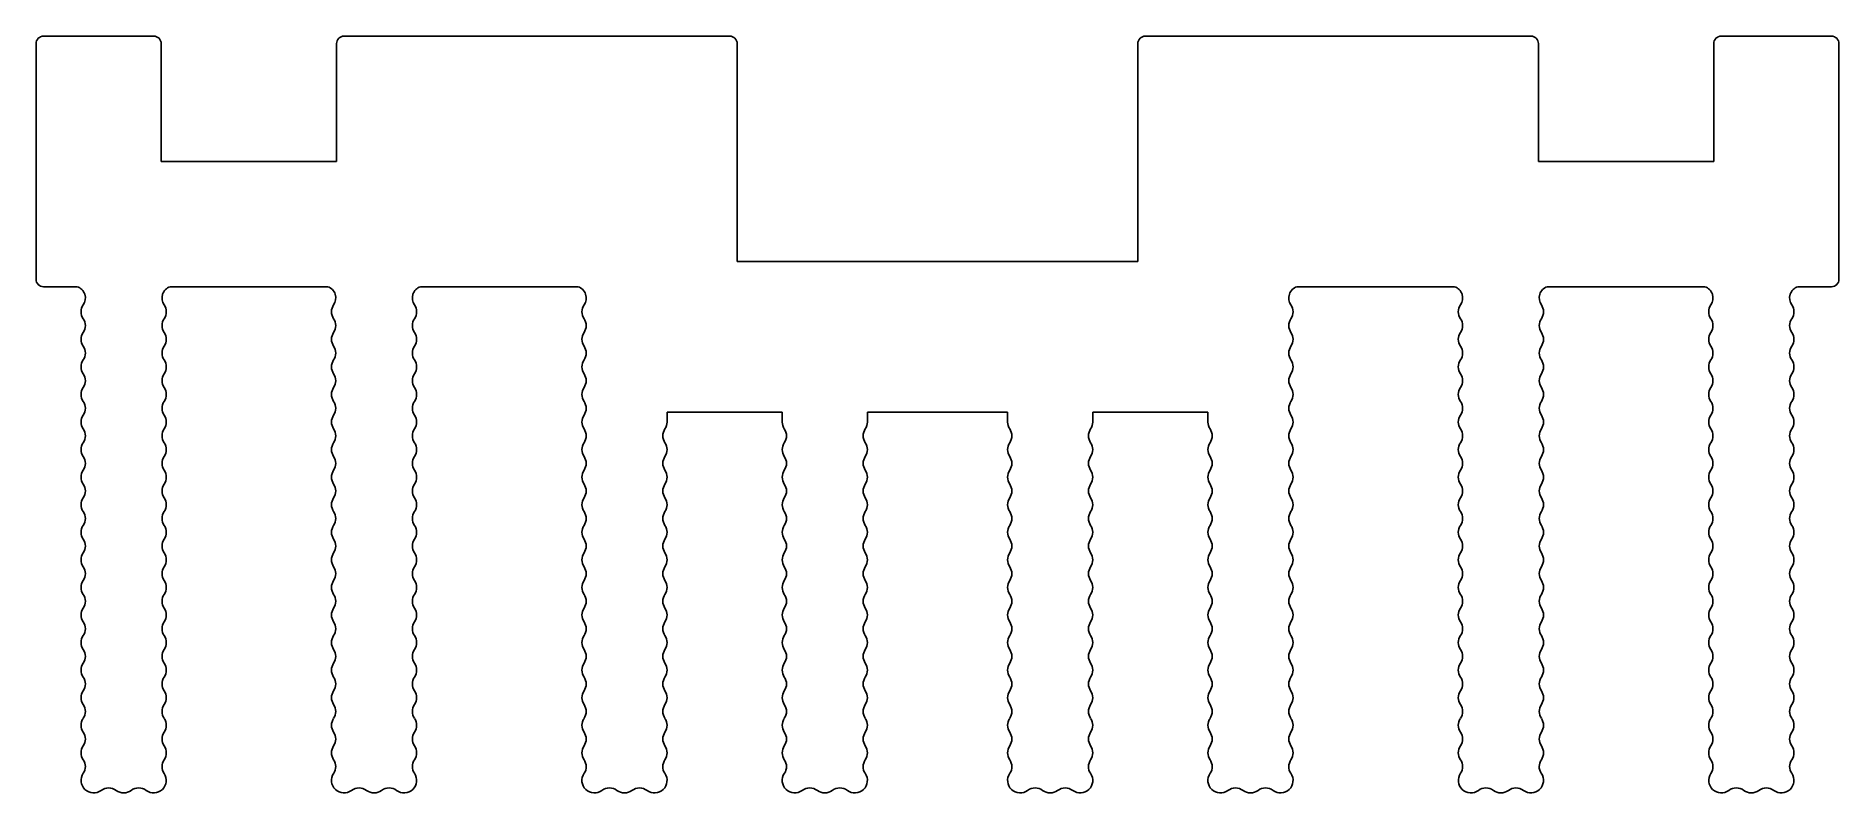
# Model space of a CAD drawing. Extents: x 2719.3 to 2791.3, y 1539.7 to 1569.9.
import ezdxf

# ---------------------------------------------------------------- set-up
doc = ezdxf.new("R2010")
doc.units = 0
doc.layers.get('0').update_dxf_attribs({"linetype": 'CONTINUOUS'})

msp = doc.modelspace()

# ---------------------------------------------------------------- linework, layer by layer
for p, q in [((2719.272, 1569.629), (2719.272, 1560.229)), ((2723.972, 1569.929), (2719.572, 1569.929)), ((2724.272, 1564.929), (2724.272, 1569.629)), ((2731.272, 1569.629), (2731.272, 1564.929)), ((2746.972, 1569.929), (2731.572, 1569.929)), ((2747.272, 1560.929), (2747.272, 1569.629)), ((2763.272, 1569.629), (2763.272, 1560.929)), ((2778.972, 1569.929), (2763.572, 1569.929)), ((2779.272, 1564.929), (2779.272, 1569.629)), ((2786.272, 1569.629), (2786.272, 1564.929)), ((2790.972, 1569.929), (2786.572, 1569.929)), ((2791.272, 1560.229), (2791.272, 1569.629)), ((2731.272, 1564.929), (2724.272, 1564.929)), ((2786.272, 1564.929), (2779.272, 1564.929)), ((2755.272, 1560.929), (2747.272, 1560.929)), ((2763.272, 1560.929), (2755.272, 1560.929)), ((2719.572, 1559.929), (2720.92, 1559.929)), ((2724.625, 1559.929), (2730.92, 1559.929)), ((2734.625, 1559.929), (2740.92, 1559.929)), ((2769.625, 1559.929), (2775.92, 1559.929)), ((2779.625, 1559.929), (2785.92, 1559.929)), ((2789.625, 1559.929), (2790.972, 1559.929)), ((2744.472, 1554.529), (2744.472, 1554.929)), ((2744.472, 1554.929), (2749.072, 1554.929)), ((2749.072, 1554.929), (2749.072, 1554.529)), ((2752.472, 1554.529), (2752.472, 1554.929)), ((2752.472, 1554.929), (2755.272, 1554.929)), ((2755.272, 1554.929), (2758.072, 1554.929)), ((2758.072, 1554.929), (2758.072, 1554.529)), ((2761.472, 1554.529), (2761.472, 1554.929)), ((2761.472, 1554.929), (2766.072, 1554.929)), ((2766.072, 1554.929), (2766.072, 1554.529))]:
    msp.add_line(p, q)
for centre, radius, start, end in [((2719.572, 1569.629), 0.3, 90, 180), ((2723.972, 1569.629), 0.3, 0, 90), ((2731.572, 1569.629), 0.3, 90, 180), ((2746.972, 1569.629), 0.3, 0, 90), ((2763.572, 1569.629), 0.3, 90, 180), ((2778.972, 1569.629), 0.3, 360, 90), ((2786.572, 1569.629), 0.3, 90, 180), ((2790.972, 1569.629), 0.3, 360, 90), ((2719.572, 1560.229), 0.3, 180, 270), ((2720.767, 1559.479), 0.475, 324.82149, 71.23558), ((2724.777, 1559.479), 0.475, 108.76442, 215.17851), ((2730.767, 1559.479), 0.475, 324.82149, 71.23558), ((2734.777, 1559.479), 0.475, 108.76442, 215.17851), ((2740.767, 1559.479), 0.475, 324.82149, 71.23558), ((2769.777, 1559.479), 0.475, 108.76442, 215.17851), ((2775.767, 1559.479), 0.475, 324.82149, 71.23558), ((2779.777, 1559.479), 0.475, 108.76442, 215.17851), ((2785.767, 1559.479), 0.475, 324.82149, 71.23558), ((2789.777, 1559.479), 0.475, 108.76442, 215.17851), ((2790.972, 1560.229), 0.3, 270, 0), ((2721.572, 1558.929), 0.5, 146.46953, 213.53047), ((2723.972, 1558.929), 0.5, 326.46953, 33.53047), ((2731.572, 1558.929), 0.5, 146.46953, 213.53047), ((2733.972, 1558.929), 0.5, 326.46953, 33.53047), ((2741.572, 1558.929), 0.5, 146.46953, 213.53047), ((2768.972, 1558.929), 0.5, 326.46953, 33.53047), ((2776.572, 1558.929), 0.5, 146.46953, 213.53047), ((2778.972, 1558.929), 0.5, 326.46953, 33.53047), ((2786.572, 1558.929), 0.5, 146.46953, 213.53047), ((2788.972, 1558.929), 0.5, 326.46953, 33.53047), ((2721.572, 1557.829), 0.5, 146.46953, 213.53047), ((2720.767, 1558.379), 0.475, 324.82149, 35.17851), ((2724.777, 1558.379), 0.475, 144.82149, 215.17851), ((2723.972, 1557.829), 0.5, 326.46953, 33.53047), ((2731.572, 1557.829), 0.5, 146.46953, 213.53047), ((2730.767, 1558.379), 0.475, 324.82149, 35.17851), ((2734.777, 1558.379), 0.475, 144.82149, 215.17851), ((2733.972, 1557.829), 0.5, 326.46953, 33.53047), ((2741.572, 1557.829), 0.5, 146.46953, 213.53047), ((2740.767, 1558.379), 0.475, 324.82149, 35.17851), ((2769.777, 1558.379), 0.475, 144.82149, 215.17851), ((2768.972, 1557.829), 0.5, 326.46953, 33.53047), ((2776.572, 1557.829), 0.5, 146.46953, 213.53047), ((2775.767, 1558.379), 0.475, 324.82149, 35.17851), ((2779.777, 1558.379), 0.475, 144.82149, 215.17851), ((2778.972, 1557.829), 0.5, 326.46953, 33.53047), ((2786.572, 1557.829), 0.5, 146.46953, 213.53047), ((2785.767, 1558.379), 0.475, 324.82149, 35.17851), ((2789.777, 1558.379), 0.475, 144.82149, 215.17851), ((2788.972, 1557.829), 0.5, 326.46953, 33.53047), ((2720.767, 1557.279), 0.475, 324.82149, 35.17851), ((2724.777, 1557.279), 0.475, 144.82149, 215.17851), ((2730.767, 1557.279), 0.475, 324.82149, 35.17851), ((2734.777, 1557.279), 0.475, 144.82149, 215.17851), ((2740.767, 1557.279), 0.475, 324.82149, 35.17851), ((2769.777, 1557.279), 0.475, 144.82149, 215.17851), ((2775.767, 1557.279), 0.475, 324.82149, 35.17851), ((2779.777, 1557.279), 0.475, 144.82149, 215.17851), ((2785.767, 1557.279), 0.475, 324.82149, 35.17851), ((2789.777, 1557.279), 0.475, 144.82149, 215.17851), ((2721.572, 1556.729), 0.5, 146.46953, 213.53047), ((2723.972, 1556.729), 0.5, 326.46953, 33.53047), ((2731.572, 1556.729), 0.5, 146.46953, 213.53047), ((2733.972, 1556.729), 0.5, 326.46953, 33.53047), ((2741.572, 1556.729), 0.5, 146.46953, 213.53047), ((2768.972, 1556.729), 0.5, 326.46953, 33.53047), ((2776.572, 1556.729), 0.5, 146.46953, 213.53047), ((2778.972, 1556.729), 0.5, 326.46953, 33.53047), ((2786.572, 1556.729), 0.5, 146.46953, 213.53047), ((2788.972, 1556.729), 0.5, 326.46953, 33.53047), ((2720.767, 1556.179), 0.475, 324.82149, 35.17851), ((2724.777, 1556.179), 0.475, 144.82149, 215.17851), ((2730.767, 1556.179), 0.475, 324.82149, 35.17851), ((2734.777, 1556.179), 0.475, 144.82149, 215.17851), ((2740.767, 1556.179), 0.475, 324.82149, 35.17851), ((2769.777, 1556.179), 0.475, 144.82149, 215.17851), ((2775.767, 1556.179), 0.475, 324.82149, 35.17851), ((2779.777, 1556.179), 0.475, 144.82149, 215.17851), ((2785.767, 1556.179), 0.475, 324.82149, 35.17851), ((2789.777, 1556.179), 0.475, 144.82149, 215.17851), ((2721.572, 1555.629), 0.5, 146.46953, 213.53047), ((2720.767, 1555.079), 0.475, 324.82149, 35.17851), ((2724.777, 1555.079), 0.475, 144.82149, 215.17851), ((2723.972, 1555.629), 0.5, 326.46953, 33.53047), ((2731.572, 1555.629), 0.5, 146.46953, 213.53047), ((2730.767, 1555.079), 0.475, 324.82149, 35.17851), ((2734.777, 1555.079), 0.475, 144.82149, 215.17851), ((2733.972, 1555.629), 0.5, 326.46953, 33.53047), ((2741.572, 1555.629), 0.5, 146.46953, 213.53047), ((2740.767, 1555.079), 0.475, 324.82149, 35.17851), ((2769.777, 1555.079), 0.475, 144.82149, 215.17851), ((2768.972, 1555.629), 0.5, 326.46953, 33.53047), ((2776.572, 1555.629), 0.5, 146.46953, 213.53047), ((2775.767, 1555.079), 0.475, 324.82149, 35.17851), ((2779.777, 1555.079), 0.475, 144.82149, 215.17851), ((2778.972, 1555.629), 0.5, 326.46953, 33.53047), ((2786.572, 1555.629), 0.5, 146.46953, 213.53047), ((2785.767, 1555.079), 0.475, 324.82149, 35.17851), ((2789.777, 1555.079), 0.475, 144.82149, 215.17851), ((2788.972, 1555.629), 0.5, 326.46953, 33.53047), ((2721.572, 1554.529), 0.5, 146.46953, 213.53047), ((2723.972, 1554.529), 0.5, 326.46953, 33.53047), ((2731.572, 1554.529), 0.5, 146.46953, 213.53047), ((2733.972, 1554.529), 0.5, 326.46953, 33.53047), ((2741.572, 1554.529), 0.5, 146.46953, 213.53047), ((2743.972, 1554.529), 0.5, 326.46953, 360), ((2749.572, 1554.529), 0.5, 180, 213.53047), ((2751.972, 1554.529), 0.5, 326.46953, 360), ((2758.572, 1554.529), 0.5, 180, 213.53047), ((2760.972, 1554.529), 0.5, 326.46953, 360), ((2766.572, 1554.529), 0.5, 180, 213.53047), ((2768.972, 1554.529), 0.5, 326.46953, 33.53047), ((2776.572, 1554.529), 0.5, 146.46953, 213.53047), ((2778.972, 1554.529), 0.5, 326.46953, 33.53047), ((2786.572, 1554.529), 0.5, 146.46953, 213.53047), ((2788.972, 1554.529), 0.5, 326.46953, 33.53047), ((2720.767, 1553.979), 0.475, 324.82149, 35.17851), ((2724.777, 1553.979), 0.475, 144.82149, 215.17851), ((2730.767, 1553.979), 0.475, 324.82149, 35.17851), ((2734.777, 1553.979), 0.475, 144.82149, 215.17851), ((2740.767, 1553.979), 0.475, 324.82149, 35.17851), ((2744.777, 1553.979), 0.475, 144.82149, 215.17851), ((2748.767, 1553.979), 0.475, 324.82149, 35.17851), ((2752.777, 1553.979), 0.475, 144.82149, 215.17851), ((2757.767, 1553.979), 0.475, 324.82149, 35.17851), ((2761.777, 1553.979), 0.475, 144.82149, 215.17851), ((2765.767, 1553.979), 0.475, 324.82149, 35.17851), ((2769.777, 1553.979), 0.475, 144.82149, 215.17851), ((2775.767, 1553.979), 0.475, 324.82149, 35.17851), ((2779.777, 1553.979), 0.475, 144.82149, 215.17851), ((2785.767, 1553.979), 0.475, 324.82149, 35.17851), ((2789.777, 1553.979), 0.475, 144.82149, 215.17851), ((2721.572, 1553.429), 0.5, 146.46953, 213.53047), ((2720.767, 1552.879), 0.475, 324.82149, 35.17851), ((2724.777, 1552.879), 0.475, 144.82149, 215.17851), ((2723.972, 1553.429), 0.5, 326.46953, 33.53047), ((2731.572, 1553.429), 0.5, 146.46953, 213.53047), ((2730.767, 1552.879), 0.475, 324.82149, 35.17851), ((2734.777, 1552.879), 0.475, 144.82149, 215.17851), ((2733.972, 1553.429), 0.5, 326.46953, 33.53047), ((2741.572, 1553.429), 0.5, 146.46953, 213.53047), ((2740.767, 1552.879), 0.475, 324.82149, 35.17851), ((2744.777, 1552.879), 0.475, 144.82149, 215.17851), ((2743.972, 1553.429), 0.5, 326.46953, 33.53047), ((2749.572, 1553.429), 0.5, 146.46953, 213.53047), ((2748.767, 1552.879), 0.475, 324.82149, 35.17851), ((2752.777, 1552.879), 0.475, 144.82149, 215.17851), ((2751.972, 1553.429), 0.5, 326.46953, 33.53047), ((2758.572, 1553.429), 0.5, 146.46953, 213.53047), ((2757.767, 1552.879), 0.475, 324.82149, 35.17851), ((2761.777, 1552.879), 0.475, 144.82149, 215.17851), ((2760.972, 1553.429), 0.5, 326.46953, 33.53047), ((2766.572, 1553.429), 0.5, 146.46953, 213.53047), ((2765.767, 1552.879), 0.475, 324.82149, 35.17851), ((2769.777, 1552.879), 0.475, 144.82149, 215.17851), ((2768.972, 1553.429), 0.5, 326.46953, 33.53047), ((2776.572, 1553.429), 0.5, 146.46953, 213.53047), ((2775.767, 1552.879), 0.475, 324.82149, 35.17851), ((2779.777, 1552.879), 0.475, 144.82149, 215.17851), ((2778.972, 1553.429), 0.5, 326.46953, 33.53047), ((2786.572, 1553.429), 0.5, 146.46953, 213.53047), ((2785.767, 1552.879), 0.475, 324.82149, 35.17851), ((2789.777, 1552.879), 0.475, 144.82149, 215.17851), ((2788.972, 1553.429), 0.5, 326.46953, 33.53047), ((2721.572, 1552.329), 0.5, 146.46953, 213.53047), ((2723.972, 1552.329), 0.5, 326.46953, 33.53047), ((2731.572, 1552.329), 0.5, 146.46953, 213.53047), ((2733.972, 1552.329), 0.5, 326.46953, 33.53047), ((2741.572, 1552.329), 0.5, 146.46953, 213.53047), ((2743.972, 1552.329), 0.5, 326.46953, 33.53047), ((2749.572, 1552.329), 0.5, 146.46953, 213.53047), ((2751.972, 1552.329), 0.5, 326.46953, 33.53047), ((2758.572, 1552.329), 0.5, 146.46953, 213.53047), ((2760.972, 1552.329), 0.5, 326.46953, 33.53047), ((2766.572, 1552.329), 0.5, 146.46953, 213.53047), ((2768.972, 1552.329), 0.5, 326.46953, 33.53047), ((2776.572, 1552.329), 0.5, 146.46953, 213.53047), ((2778.972, 1552.329), 0.5, 326.46953, 33.53047), ((2786.572, 1552.329), 0.5, 146.46953, 213.53047), ((2788.972, 1552.329), 0.5, 326.46953, 33.53047), ((2720.767, 1551.779), 0.475, 324.82149, 35.17851), ((2724.777, 1551.779), 0.475, 144.82149, 215.17851), ((2730.767, 1551.779), 0.475, 324.82149, 35.17851), ((2734.777, 1551.779), 0.475, 144.82149, 215.17851), ((2740.767, 1551.779), 0.475, 324.82149, 35.17851), ((2744.777, 1551.779), 0.475, 144.82149, 215.17851), ((2748.767, 1551.779), 0.475, 324.82149, 35.17851), ((2752.777, 1551.779), 0.475, 144.82149, 215.17851), ((2757.767, 1551.779), 0.475, 324.82149, 35.17851), ((2761.777, 1551.779), 0.475, 144.82149, 215.17851), ((2765.767, 1551.779), 0.475, 324.82149, 35.17851), ((2769.777, 1551.779), 0.475, 144.82149, 215.17851), ((2775.767, 1551.779), 0.475, 324.82149, 35.17851), ((2779.777, 1551.779), 0.475, 144.82149, 215.17851), ((2785.767, 1551.779), 0.475, 324.82149, 35.17851), ((2789.777, 1551.779), 0.475, 144.82149, 215.17851), ((2721.572, 1551.229), 0.5, 146.46953, 213.53047), ((2720.767, 1550.679), 0.475, 324.82149, 35.17851), ((2724.777, 1550.679), 0.475, 144.82149, 215.17851), ((2723.972, 1551.229), 0.5, 326.46953, 33.53047), ((2731.572, 1551.229), 0.5, 146.46953, 213.53047), ((2730.767, 1550.679), 0.475, 324.82149, 35.17851), ((2734.777, 1550.679), 0.475, 144.82149, 215.17851), ((2733.972, 1551.229), 0.5, 326.46953, 33.53047), ((2741.572, 1551.229), 0.5, 146.46953, 213.53047), ((2740.767, 1550.679), 0.475, 324.82149, 35.17851), ((2744.777, 1550.679), 0.475, 144.82149, 215.17851), ((2743.972, 1551.229), 0.5, 326.46953, 33.53047), ((2749.572, 1551.229), 0.5, 146.46953, 213.53047), ((2748.767, 1550.679), 0.475, 324.82149, 35.17851), ((2752.777, 1550.679), 0.475, 144.82149, 215.17851), ((2751.972, 1551.229), 0.5, 326.46953, 33.53047), ((2758.572, 1551.229), 0.5, 146.46953, 213.53047), ((2757.767, 1550.679), 0.475, 324.82149, 35.17851), ((2761.777, 1550.679), 0.475, 144.82149, 215.17851), ((2760.972, 1551.229), 0.5, 326.46953, 33.53047), ((2766.572, 1551.229), 0.5, 146.46953, 213.53047), ((2765.767, 1550.679), 0.475, 324.82149, 35.17851), ((2769.777, 1550.679), 0.475, 144.82149, 215.17851), ((2768.972, 1551.229), 0.5, 326.46953, 33.53047), ((2776.572, 1551.229), 0.5, 146.46953, 213.53047), ((2775.767, 1550.679), 0.475, 324.82149, 35.17851), ((2779.777, 1550.679), 0.475, 144.82149, 215.17851), ((2778.972, 1551.229), 0.5, 326.46953, 33.53047), ((2786.572, 1551.229), 0.5, 146.46953, 213.53047), ((2785.767, 1550.679), 0.475, 324.82149, 35.17851), ((2789.777, 1550.679), 0.475, 144.82149, 215.17851), ((2788.972, 1551.229), 0.5, 326.46953, 33.53047), ((2721.572, 1550.129), 0.5, 146.46953, 213.53047), ((2723.972, 1550.129), 0.5, 326.46953, 33.53047), ((2731.572, 1550.129), 0.5, 146.46953, 213.53047), ((2733.972, 1550.129), 0.5, 326.46953, 33.53047), ((2741.572, 1550.129), 0.5, 146.46953, 213.53047), ((2743.972, 1550.129), 0.5, 326.46953, 33.53047), ((2749.572, 1550.129), 0.5, 146.46953, 213.53047), ((2751.972, 1550.129), 0.5, 326.46953, 33.53047), ((2758.572, 1550.129), 0.5, 146.46953, 213.53047), ((2760.972, 1550.129), 0.5, 326.46953, 33.53047), ((2766.572, 1550.129), 0.5, 146.46953, 213.53047), ((2768.972, 1550.129), 0.5, 326.46953, 33.53047), ((2776.572, 1550.129), 0.5, 146.46953, 213.53047), ((2778.972, 1550.129), 0.5, 326.46953, 33.53047), ((2786.572, 1550.129), 0.5, 146.46953, 213.53047), ((2788.972, 1550.129), 0.5, 326.46953, 33.53047), ((2720.767, 1549.579), 0.475, 324.82149, 35.17851), ((2724.777, 1549.579), 0.475, 144.82149, 215.17851), ((2730.767, 1549.579), 0.475, 324.82149, 35.17851), ((2734.777, 1549.579), 0.475, 144.82149, 215.17851), ((2740.767, 1549.579), 0.475, 324.82149, 35.17851), ((2744.777, 1549.579), 0.475, 144.82149, 215.17851), ((2748.767, 1549.579), 0.475, 324.82149, 35.17851), ((2752.777, 1549.579), 0.475, 144.82149, 215.17851), ((2757.767, 1549.579), 0.475, 324.82149, 35.17851), ((2761.777, 1549.579), 0.475, 144.82149, 215.17851), ((2765.767, 1549.579), 0.475, 324.82149, 35.17851), ((2769.777, 1549.579), 0.475, 144.82149, 215.17851), ((2775.767, 1549.579), 0.475, 324.82149, 35.17851), ((2779.777, 1549.579), 0.475, 144.82149, 215.17851), ((2785.767, 1549.579), 0.475, 324.82149, 35.17851), ((2789.777, 1549.579), 0.475, 144.82149, 215.17851), ((2721.572, 1549.029), 0.5, 146.46953, 213.53047), ((2720.767, 1548.479), 0.475, 324.82149, 35.17851), ((2724.777, 1548.479), 0.475, 144.82149, 215.17851), ((2723.972, 1549.029), 0.5, 326.46953, 33.53047), ((2731.572, 1549.029), 0.5, 146.46953, 213.53047), ((2730.767, 1548.479), 0.475, 324.82149, 35.17851), ((2734.777, 1548.479), 0.475, 144.82149, 215.17851), ((2733.972, 1549.029), 0.5, 326.46953, 33.53047), ((2741.572, 1549.029), 0.5, 146.46953, 213.53047), ((2740.767, 1548.479), 0.475, 324.82149, 35.17851), ((2744.777, 1548.479), 0.475, 144.82149, 215.17851), ((2743.972, 1549.029), 0.5, 326.46953, 33.53047), ((2749.572, 1549.029), 0.5, 146.46953, 213.53047), ((2748.767, 1548.479), 0.475, 324.82149, 35.17851), ((2752.777, 1548.479), 0.475, 144.82149, 215.17851), ((2751.972, 1549.029), 0.5, 326.46953, 33.53047), ((2758.572, 1549.029), 0.5, 146.46953, 213.53047), ((2757.767, 1548.479), 0.475, 324.82149, 35.17851), ((2761.777, 1548.479), 0.475, 144.82149, 215.17851), ((2760.972, 1549.029), 0.5, 326.46953, 33.53047), ((2766.572, 1549.029), 0.5, 146.46953, 213.53047), ((2765.767, 1548.479), 0.475, 324.82149, 35.17851), ((2769.777, 1548.479), 0.475, 144.82149, 215.17851), ((2768.972, 1549.029), 0.5, 326.46953, 33.53047), ((2776.572, 1549.029), 0.5, 146.46953, 213.53047), ((2775.767, 1548.479), 0.475, 324.82149, 35.17851), ((2779.777, 1548.479), 0.475, 144.82149, 215.17851), ((2778.972, 1549.029), 0.5, 326.46953, 33.53047), ((2786.572, 1549.029), 0.5, 146.46953, 213.53047), ((2785.767, 1548.479), 0.475, 324.82149, 35.17851), ((2789.777, 1548.479), 0.475, 144.82149, 215.17851), ((2788.972, 1549.029), 0.5, 326.46953, 33.53047), ((2721.572, 1547.929), 0.5, 146.46953, 213.53047), ((2723.972, 1547.929), 0.5, 326.46953, 33.53047), ((2731.572, 1547.929), 0.5, 146.46953, 213.53047), ((2733.972, 1547.929), 0.5, 326.46953, 33.53047), ((2741.572, 1547.929), 0.5, 146.46953, 213.53047), ((2743.972, 1547.929), 0.5, 326.46953, 33.53047), ((2749.572, 1547.929), 0.5, 146.46953, 213.53047), ((2751.972, 1547.929), 0.5, 326.46953, 33.53047), ((2758.572, 1547.929), 0.5, 146.46953, 213.53047), ((2760.972, 1547.929), 0.5, 326.46953, 33.53047), ((2766.572, 1547.929), 0.5, 146.46953, 213.53047), ((2768.972, 1547.929), 0.5, 326.46953, 33.53047), ((2776.572, 1547.929), 0.5, 146.46953, 213.53047), ((2778.972, 1547.929), 0.5, 326.46953, 33.53047), ((2786.572, 1547.929), 0.5, 146.46953, 213.53047), ((2788.972, 1547.929), 0.5, 326.46953, 33.53047), ((2720.767, 1547.379), 0.475, 324.82149, 35.17851), ((2724.777, 1547.379), 0.475, 144.82149, 215.17851), ((2730.767, 1547.379), 0.475, 324.82149, 35.17851), ((2734.777, 1547.379), 0.475, 144.82149, 215.17851), ((2740.767, 1547.379), 0.475, 324.82149, 35.17851), ((2744.777, 1547.379), 0.475, 144.82149, 215.17851), ((2748.767, 1547.379), 0.475, 324.82149, 35.17851), ((2752.777, 1547.379), 0.475, 144.82149, 215.17851), ((2757.767, 1547.379), 0.475, 324.82149, 35.17851), ((2761.777, 1547.379), 0.475, 144.82149, 215.17851), ((2765.767, 1547.379), 0.475, 324.82149, 35.17851), ((2769.777, 1547.379), 0.475, 144.82149, 215.17851), ((2775.767, 1547.379), 0.475, 324.82149, 35.17851), ((2779.777, 1547.379), 0.475, 144.82149, 215.17851), ((2785.767, 1547.379), 0.475, 324.82149, 35.17851), ((2789.777, 1547.379), 0.475, 144.82149, 215.17851), ((2721.572, 1546.829), 0.5, 146.46953, 213.53047), ((2723.972, 1546.829), 0.5, 326.46953, 33.53047), ((2731.572, 1546.829), 0.5, 146.46953, 213.53047), ((2733.972, 1546.829), 0.5, 326.46953, 33.53047), ((2741.572, 1546.829), 0.5, 146.46953, 213.53047), ((2743.972, 1546.829), 0.5, 326.46953, 33.53047), ((2749.572, 1546.829), 0.5, 146.46953, 213.53047), ((2751.972, 1546.829), 0.5, 326.46953, 33.53047), ((2758.572, 1546.829), 0.5, 146.46953, 213.53047), ((2760.972, 1546.829), 0.5, 326.46953, 33.53047), ((2766.572, 1546.829), 0.5, 146.46953, 213.53047), ((2768.972, 1546.829), 0.5, 326.46953, 33.53047), ((2776.572, 1546.829), 0.5, 146.46953, 213.53047), ((2778.972, 1546.829), 0.5, 326.46953, 33.53047), ((2786.572, 1546.829), 0.5, 146.46953, 213.53047), ((2788.972, 1546.829), 0.5, 326.46953, 33.53047), ((2721.572, 1545.729), 0.5, 146.46953, 213.53047), ((2720.767, 1546.279), 0.475, 324.82149, 35.17851), ((2724.777, 1546.279), 0.475, 144.82149, 215.17851), ((2723.972, 1545.729), 0.5, 326.46953, 33.53047), ((2731.572, 1545.729), 0.5, 146.46953, 213.53047), ((2730.767, 1546.279), 0.475, 324.82149, 35.17851), ((2734.777, 1546.279), 0.475, 144.82149, 215.17851), ((2733.972, 1545.729), 0.5, 326.46953, 33.53047), ((2741.572, 1545.729), 0.5, 146.46953, 213.53047), ((2740.767, 1546.279), 0.475, 324.82149, 35.17851), ((2744.777, 1546.279), 0.475, 144.82149, 215.17851), ((2743.972, 1545.729), 0.5, 326.46953, 33.53047), ((2749.572, 1545.729), 0.5, 146.46953, 213.53047), ((2748.767, 1546.279), 0.475, 324.82149, 35.17851), ((2752.777, 1546.279), 0.475, 144.82149, 215.17851), ((2751.972, 1545.729), 0.5, 326.46953, 33.53047), ((2758.572, 1545.729), 0.5, 146.46953, 213.53047), ((2757.767, 1546.279), 0.475, 324.82149, 35.17851), ((2761.777, 1546.279), 0.475, 144.82149, 215.17851), ((2760.972, 1545.729), 0.5, 326.46953, 33.53047), ((2766.572, 1545.729), 0.5, 146.46953, 213.53047), ((2765.767, 1546.279), 0.475, 324.82149, 35.17851), ((2769.777, 1546.279), 0.475, 144.82149, 215.17851), ((2768.972, 1545.729), 0.5, 326.46953, 33.53047), ((2776.572, 1545.729), 0.5, 146.46953, 213.53047), ((2775.767, 1546.279), 0.475, 324.82149, 35.17851), ((2779.777, 1546.279), 0.475, 144.82149, 215.17851), ((2778.972, 1545.729), 0.5, 326.46953, 33.53047), ((2786.572, 1545.729), 0.5, 146.46953, 213.53047), ((2785.767, 1546.279), 0.475, 324.82149, 35.17851), ((2789.777, 1546.279), 0.475, 144.82149, 215.17851), ((2788.972, 1545.729), 0.5, 326.46953, 33.53047), ((2720.767, 1545.179), 0.475, 324.82149, 35.17851), ((2724.777, 1545.179), 0.475, 144.82149, 215.17851), ((2730.767, 1545.179), 0.475, 324.82149, 35.17851), ((2734.777, 1545.179), 0.475, 144.82149, 215.17851), ((2740.767, 1545.179), 0.475, 324.82149, 35.17851), ((2744.777, 1545.179), 0.475, 144.82149, 215.17851), ((2748.767, 1545.179), 0.475, 324.82149, 35.17851), ((2752.777, 1545.179), 0.475, 144.82149, 215.17851), ((2757.767, 1545.179), 0.475, 324.82149, 35.17851), ((2761.777, 1545.179), 0.475, 144.82149, 215.17851), ((2765.767, 1545.179), 0.475, 324.82149, 35.17851), ((2769.777, 1545.179), 0.475, 144.82149, 215.17851), ((2775.767, 1545.179), 0.475, 324.82149, 35.17851), ((2779.777, 1545.179), 0.475, 144.82149, 215.17851), ((2785.767, 1545.179), 0.475, 324.82149, 35.17851), ((2789.777, 1545.179), 0.475, 144.82149, 215.17851), ((2721.572, 1544.629), 0.5, 146.46953, 213.53047), ((2723.972, 1544.629), 0.5, 326.46953, 33.53047), ((2731.572, 1544.629), 0.5, 146.46953, 213.53047), ((2733.972, 1544.629), 0.5, 326.46953, 33.53047), ((2741.572, 1544.629), 0.5, 146.46953, 213.53047), ((2743.972, 1544.629), 0.5, 326.46953, 33.53047), ((2749.572, 1544.629), 0.5, 146.46953, 213.53047), ((2751.972, 1544.629), 0.5, 326.46953, 33.53047), ((2758.572, 1544.629), 0.5, 146.46953, 213.53047), ((2760.972, 1544.629), 0.5, 326.46953, 33.53047), ((2766.572, 1544.629), 0.5, 146.46953, 213.53047), ((2768.972, 1544.629), 0.5, 326.46953, 33.53047), ((2776.572, 1544.629), 0.5, 146.46953, 213.53047), ((2778.972, 1544.629), 0.5, 326.46953, 33.53047), ((2786.572, 1544.629), 0.5, 146.46953, 213.53047), ((2788.972, 1544.629), 0.5, 326.46953, 33.53047), ((2721.572, 1543.529), 0.5, 146.46953, 213.53047), ((2720.767, 1544.079), 0.475, 324.82149, 35.17851), ((2724.777, 1544.079), 0.475, 144.82149, 215.17851), ((2723.972, 1543.529), 0.5, 326.46953, 33.53047), ((2731.572, 1543.529), 0.5, 146.46953, 213.53047), ((2730.767, 1544.079), 0.475, 324.82149, 35.17851), ((2734.777, 1544.079), 0.475, 144.82149, 215.17851), ((2733.972, 1543.529), 0.5, 326.46953, 33.53047), ((2741.572, 1543.529), 0.5, 146.46953, 213.53047), ((2740.767, 1544.079), 0.475, 324.82149, 35.17851), ((2744.777, 1544.079), 0.475, 144.82149, 215.17851), ((2743.972, 1543.529), 0.5, 326.46953, 33.53047), ((2749.572, 1543.529), 0.5, 146.46953, 213.53047), ((2748.767, 1544.079), 0.475, 324.82149, 35.17851), ((2752.777, 1544.079), 0.475, 144.82149, 215.17851), ((2751.972, 1543.529), 0.5, 326.46953, 33.53047), ((2758.572, 1543.529), 0.5, 146.46953, 213.53047), ((2757.767, 1544.079), 0.475, 324.82149, 35.17851), ((2761.777, 1544.079), 0.475, 144.82149, 215.17851), ((2760.972, 1543.529), 0.5, 326.46953, 33.53047), ((2766.572, 1543.529), 0.5, 146.46953, 213.53047), ((2765.767, 1544.079), 0.475, 324.82149, 35.17851), ((2769.777, 1544.079), 0.475, 144.82149, 215.17851), ((2768.972, 1543.529), 0.5, 326.46953, 33.53047), ((2776.572, 1543.529), 0.5, 146.46953, 213.53047), ((2775.767, 1544.079), 0.475, 324.82149, 35.17851), ((2779.777, 1544.079), 0.475, 144.82149, 215.17851), ((2778.972, 1543.529), 0.5, 326.46953, 33.53047), ((2786.572, 1543.529), 0.5, 146.46953, 213.53047), ((2785.767, 1544.079), 0.475, 324.82149, 35.17851), ((2789.777, 1544.079), 0.475, 144.82149, 215.17851), ((2788.972, 1543.529), 0.5, 326.46953, 33.53047), ((2720.767, 1542.979), 0.475, 324.82149, 35.17851), ((2724.777, 1542.979), 0.475, 144.82149, 215.17851), ((2730.767, 1542.979), 0.475, 324.82149, 35.17851), ((2734.777, 1542.979), 0.475, 144.82149, 215.17851), ((2740.767, 1542.979), 0.475, 324.82149, 35.17851), ((2744.777, 1542.979), 0.475, 144.82149, 215.17851), ((2748.767, 1542.979), 0.475, 324.82149, 35.17851), ((2752.777, 1542.979), 0.475, 144.82149, 215.17851), ((2757.767, 1542.979), 0.475, 324.82149, 35.17851), ((2761.777, 1542.979), 0.475, 144.82149, 215.17851), ((2765.767, 1542.979), 0.475, 324.82149, 35.17851), ((2769.777, 1542.979), 0.475, 144.82149, 215.17851), ((2775.767, 1542.979), 0.475, 324.82149, 35.17851), ((2779.777, 1542.979), 0.475, 144.82149, 215.17851), ((2785.767, 1542.979), 0.475, 324.82149, 35.17851), ((2789.777, 1542.979), 0.475, 144.82149, 215.17851), ((2721.572, 1542.429), 0.5, 146.46953, 213.53047), ((2723.972, 1542.429), 0.5, 326.46953, 33.53047), ((2731.572, 1542.429), 0.5, 146.46953, 213.53047), ((2733.972, 1542.429), 0.5, 326.46953, 33.53047), ((2741.572, 1542.429), 0.5, 146.46953, 213.53047), ((2743.972, 1542.429), 0.5, 326.46953, 33.53047), ((2749.572, 1542.429), 0.5, 146.46953, 213.53047), ((2751.972, 1542.429), 0.5, 326.46953, 33.53047), ((2758.572, 1542.429), 0.5, 146.46953, 213.53047), ((2760.972, 1542.429), 0.5, 326.46953, 33.53047), ((2766.572, 1542.429), 0.5, 146.46953, 213.53047), ((2768.972, 1542.429), 0.5, 326.46953, 33.53047), ((2776.572, 1542.429), 0.5, 146.46953, 213.53047), ((2778.972, 1542.429), 0.5, 326.46953, 33.53047), ((2786.572, 1542.429), 0.5, 146.46953, 213.53047), ((2788.972, 1542.429), 0.5, 326.46953, 33.53047), ((2721.572, 1541.329), 0.5, 146.46953, 213.53047), ((2720.767, 1541.879), 0.475, 324.82149, 35.17851), ((2724.777, 1541.879), 0.475, 144.82149, 215.17851), ((2723.972, 1541.329), 0.5, 326.46953, 33.53047), ((2731.572, 1541.329), 0.5, 146.46953, 213.53047), ((2730.767, 1541.879), 0.475, 324.82149, 35.17851), ((2734.777, 1541.879), 0.475, 144.82149, 215.17851), ((2733.972, 1541.329), 0.5, 326.46953, 33.53047), ((2741.572, 1541.329), 0.5, 146.46953, 213.53047), ((2740.767, 1541.879), 0.475, 324.82149, 35.17851), ((2744.777, 1541.879), 0.475, 144.82149, 215.17851), ((2743.972, 1541.329), 0.5, 326.46953, 33.53047), ((2749.572, 1541.329), 0.5, 146.46953, 213.53047), ((2748.767, 1541.879), 0.475, 324.82149, 35.17851), ((2752.777, 1541.879), 0.475, 144.82149, 215.17851), ((2751.972, 1541.329), 0.5, 326.46953, 33.53047), ((2758.572, 1541.329), 0.5, 146.46953, 213.53047), ((2757.767, 1541.879), 0.475, 324.82149, 35.17851), ((2761.777, 1541.879), 0.475, 144.82149, 215.17851), ((2760.972, 1541.329), 0.5, 326.46953, 33.53047), ((2766.572, 1541.329), 0.5, 146.46953, 213.53047), ((2765.767, 1541.879), 0.475, 324.82149, 35.17851), ((2769.777, 1541.879), 0.475, 144.82149, 215.17851), ((2768.972, 1541.329), 0.5, 326.46953, 33.53047), ((2776.572, 1541.329), 0.5, 146.46953, 213.53047), ((2775.767, 1541.879), 0.475, 324.82149, 35.17851), ((2779.777, 1541.879), 0.475, 144.82149, 215.17851), ((2778.972, 1541.329), 0.5, 326.46953, 33.53047), ((2786.572, 1541.329), 0.5, 146.46953, 213.53047), ((2785.767, 1541.879), 0.475, 324.82149, 35.17851), ((2789.777, 1541.879), 0.475, 144.82149, 215.17851), ((2788.972, 1541.329), 0.5, 326.46953, 33.53047), ((2720.767, 1540.779), 0.475, 325.63824, 35.18917), ((2724.777, 1540.779), 0.475, 144.82149, 215.17851), ((2730.767, 1540.779), 0.475, 325.63824, 35.18917), ((2734.777, 1540.779), 0.475, 144.81083, 214.36176), ((2740.767, 1540.779), 0.475, 325.63824, 35.18917), ((2744.777, 1540.779), 0.475, 144.81083, 214.36176), ((2748.767, 1540.779), 0.475, 325.63824, 35.18917), ((2752.777, 1540.779), 0.475, 144.81083, 214.36176), ((2757.767, 1540.779), 0.475, 325.63824, 35.18917), ((2761.777, 1540.779), 0.475, 144.81083, 214.36176), ((2765.767, 1540.779), 0.475, 325.63824, 35.18917), ((2769.777, 1540.779), 0.475, 144.81083, 214.36176), ((2775.767, 1540.779), 0.475, 325.63824, 35.18917), ((2779.777, 1540.779), 0.475, 144.81083, 214.36176), ((2785.767, 1540.779), 0.475, 324.82149, 35.17851), ((2789.777, 1540.779), 0.475, 144.81083, 214.36176), ((2721.572, 1540.229), 0.5, 145.66641, 306.65734), ((2723.972, 1540.229), 0.5, 233.13373, 33.53047), ((2731.572, 1540.229), 0.5, 145.66641, 306.65734), ((2733.972, 1540.229), 0.5, 233.13373, 34.33359), ((2741.572, 1540.229), 0.5, 145.66641, 306.86627), ((2743.972, 1540.229), 0.5, 233.34266, 34.33359), ((2749.572, 1540.229), 0.5, 145.66641, 306.65734), ((2751.972, 1540.229), 0.5, 233.13373, 34.33359), ((2758.572, 1540.229), 0.5, 145.66641, 306.86627), ((2760.972, 1540.229), 0.5, 233.34266, 34.33359), ((2766.572, 1540.229), 0.5, 145.66641, 306.65734), ((2768.972, 1540.229), 0.5, 233.13373, 34.33359), ((2776.572, 1540.229), 0.5, 145.66641, 306.86627), ((2778.972, 1540.229), 0.5, 233.34266, 34.33359), ((2786.572, 1540.229), 0.5, 146.46953, 306.86627), ((2788.972, 1540.229), 0.5, 233.34266, 34.33359), ((2722.172, 1539.426), 0.502, 53.13063, 126.86937), ((2722.772, 1540.229), 0.5, 233.34266, 306.86627), ((2723.372, 1539.429), 0.5, 53.1301, 126.8699), ((2732.172, 1539.426), 0.502, 53.13063, 126.86937), ((2732.772, 1540.229), 0.5, 233.34266, 306.86627), ((2733.372, 1539.429), 0.5, 53.1301, 126.8699), ((2742.172, 1539.429), 0.5, 53.1301, 126.8699), ((2742.772, 1540.229), 0.5, 233.13373, 306.65734), ((2743.372, 1539.426), 0.502, 53.13063, 126.86937), ((2750.172, 1539.426), 0.502, 53.13063, 126.86937), ((2750.772, 1540.229), 0.5, 233.34266, 306.86627), ((2751.372, 1539.429), 0.5, 53.1301, 126.8699), ((2759.172, 1539.429), 0.5, 53.1301, 126.8699), ((2759.772, 1540.229), 0.5, 233.13373, 306.65734), ((2760.372, 1539.426), 0.502, 53.13063, 126.86937), ((2767.172, 1539.426), 0.502, 53.13063, 126.86937), ((2767.772, 1540.229), 0.5, 233.34266, 306.86627), ((2768.372, 1539.429), 0.5, 53.1301, 126.8699), ((2777.172, 1539.429), 0.5, 53.1301, 126.8699), ((2777.772, 1540.229), 0.5, 233.13374, 306.65734), ((2778.372, 1539.426), 0.502, 53.13063, 126.86937), ((2787.172, 1539.429), 0.5, 53.1301, 126.8699), ((2787.772, 1540.229), 0.5, 233.13373, 306.65734), ((2788.372, 1539.426), 0.502, 53.13063, 126.86937)]:
    msp.add_arc(centre, radius, start, end)

doc.saveas('drawing.dxf')
